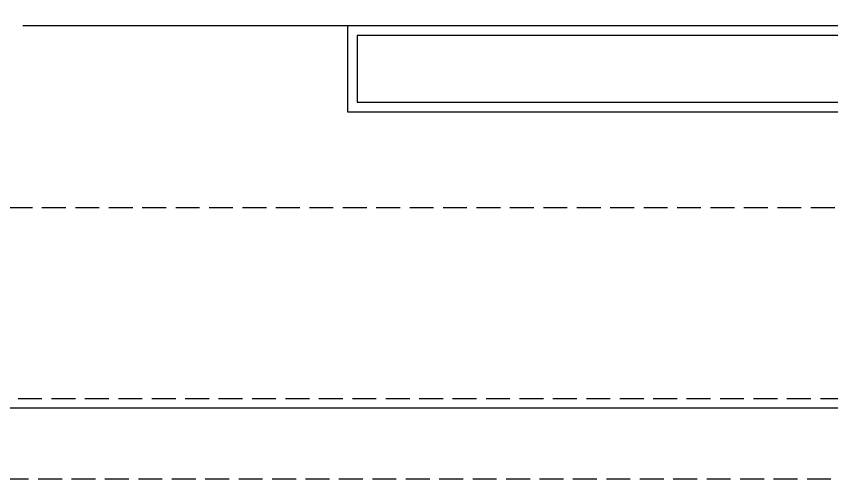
# Model space of a CAD drawing. Extents: x 12372 to 35552, y 13701 to 37581.
# Drawn here: x 20543 to 29080, y 13701 to 18541 of the extents above; entities that cross this region are included whole.
import ezdxf

# ---------------------------------------------------------------- set-up
doc = ezdxf.new("R2010")
doc.units = 0
doc.header["$LTSCALE"] = 1000
doc.header["$MEASUREMENT"] = 0
doc.linetypes.add('DASH', pattern=[0.35, 0.25, -0.1])
doc.layers.add('AXIS', color=3, linetype='Continuous')
doc.layers.add('WALL', color=9, linetype='Continuous')
doc.layers.add('辅助线', color=8, linetype='DASH', plot=False)

msp = doc.modelspace()

# ---------------------------------------------------------------- linework, layer by layer
msp.add_lwpolyline([(24111.9, 17641.3), (32711.9, 17641.3), (32711.9, 18341.3), (24111.9, 18341.3)], close=True)
at = {"layer": 'AXIS', "color": 8}
msp.add_line((15111.9, 14441.3), (32811.9, 14441.3), dxfattribs=at)
at = {"layer": 'WALL'}
msp.add_lwpolyline([(24011.9, 18441.3), (20611.9, 18441.3)], dxfattribs=at)
msp.add_lwpolyline([(24011.9, 17541.3), (32811.9, 17541.3), (32811.9, 18441.3), (24011.9, 18441.3)], close=True, dxfattribs=at)
at = {"layer": '辅助线'}
for points in [[(12371.9, 13701.3), (35551.9, 13701.3), (35551.9, 37581.3), (12371.9, 37581.3)], [(12371.9, 13701.3), (35551.9, 13701.3), (35551.9, 37581.3), (12371.9, 37581.3)], [(13211.9, 14541.3), (34711.9, 14541.3), (34711.9, 36741.3), (13211.9, 36741.3)], [(15211.9, 16541.3), (32711.9, 16541.3), (32711.9, 34741.3), (15211.9, 34741.3)]]:
    msp.add_lwpolyline(points, close=True, dxfattribs=at)

doc.saveas('drawing.dxf')
